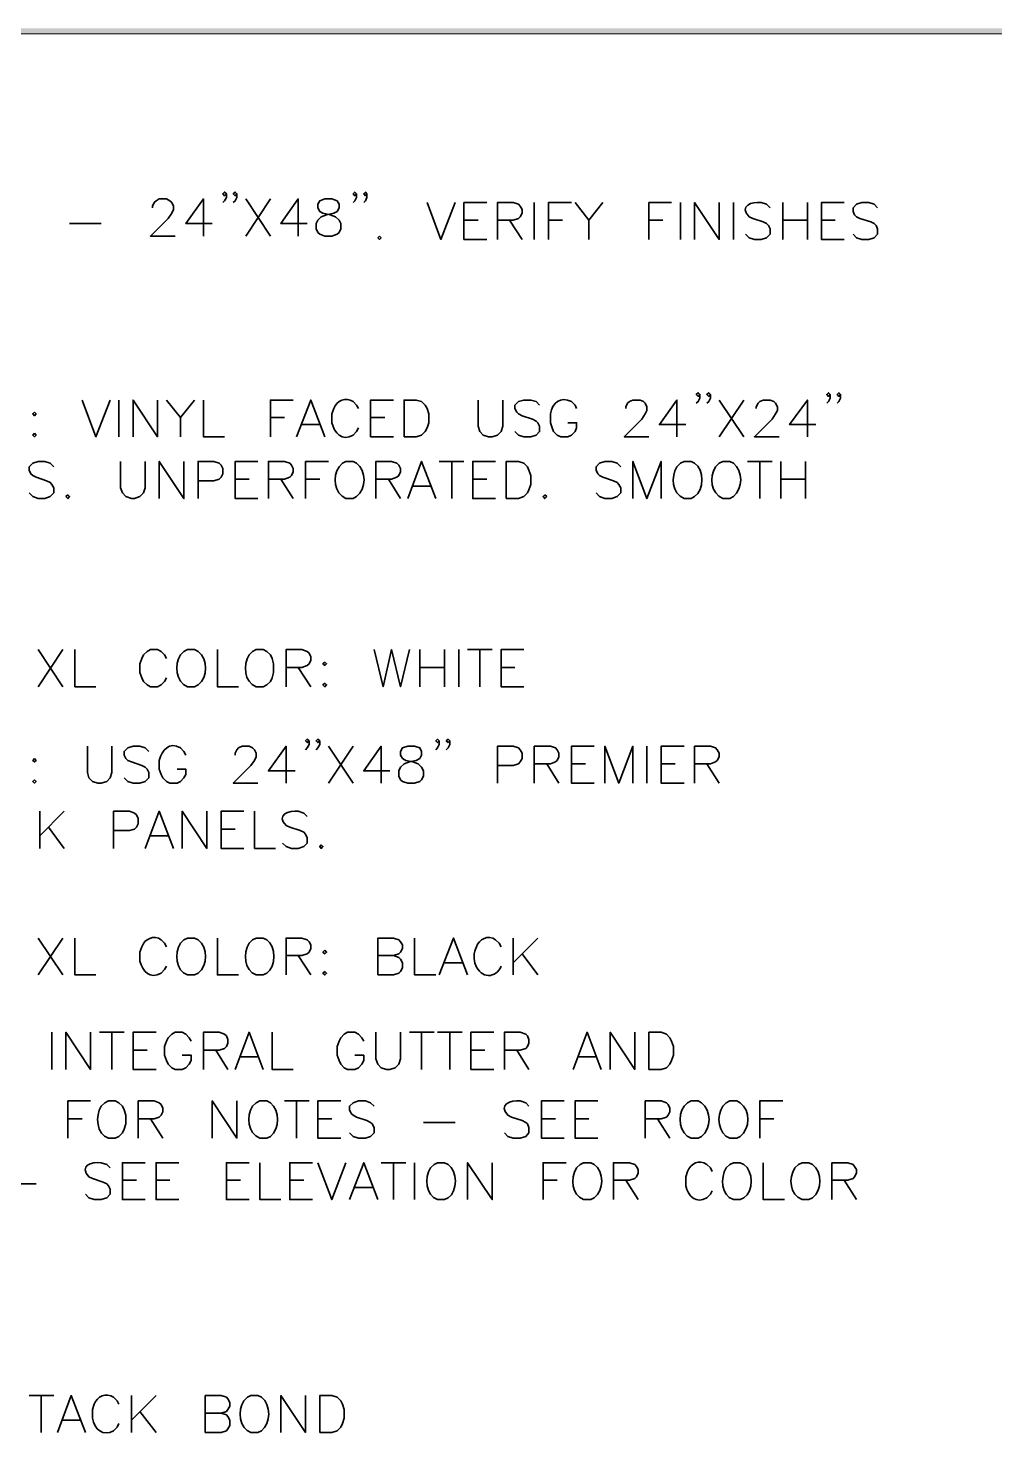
# Model space of a CAD drawing. Header units: inches. Extents: x 5 to 516, y -193 to 129.
# Drawn here: x 471.17 to 484.24, y 69 to 88.06 of the extents above; entities that cross this region are included whole.
import ezdxf

# ---------------------------------------------------------------- set-up
doc = ezdxf.new("R2010")
doc.units = ezdxf.units.IN
doc.header["$MEASUREMENT"] = 0
doc.layers.add('PDF9_Geometry', color=7, linetype='Continuous')
doc.layers.add('PDF9_Solid Fills', color=7, linetype='Continuous')

msp = doc.modelspace()

# ---------------------------------------------------------------- hatches: boundary and pattern name
at = {"layer": 'PDF9_Solid Fills', "transparency": 33554559}
h = msp.add_hatch(color=256, dxfattribs=at)
h.paths.add_polyline_path([(316.0672942, 88.0494451), (316.0806254, 88.0627785), (316.0672942, 88.0627785)])
h.paths.add_polyline_path([(496.1917308, 88.0627785), (496.1295081, 88.0627785), (354.7028537, 88.0627785), (354.7028447, 88.0627785), (316.0806254, 88.0627785), (316.1295142, 88.0494451), (316.1295143, 87.9872229), (316.1295233, 87.9872229), (496.1295089, 88.0494437), (316.1295188, 87.9872215), (496.1295081, 87.9872229), (496.1561756, 87.9916674), (496.1783975, 88.0094451), (496.1917308, 88.0361118), (496.1917311, 88.0494451)])

# ---------------------------------------------------------------- linework, layer by layer
at = {"layer": 'PDF9_Geometry', "lineweight": 0}
msp.add_lwpolyline([(316.1295142, 88.0583387), (316.1295142, 88.0494498), (316.1295142, 87.9872276), (485.4006203, 87.9872276)], dxfattribs=at)
at = {"layer": 'PDF9_Geometry', "lineweight": 35}
for points in [[(473.8495102, 85.8227793), (473.8228435, 85.7961126), (473.8006213, 85.8227793), (473.8228435, 85.8450015), (473.8495102, 85.8227793), (473.8495102, 85.7738904), (473.8228435, 85.7250015), (473.8006213, 85.7027793)], [(473.9917334, 85.8227793), (473.9695112, 85.7961126), (473.9428445, 85.8227793), (473.9695112, 85.8450015), (473.9917334, 85.8227793), (473.9917334, 85.7738904), (473.9695112, 85.7250015), (473.9428445, 85.7027793)], [(475.6095085, 85.8227793), (475.5872863, 85.7961126), (475.5650641, 85.8227793), (475.5872863, 85.8450015), (475.6095085, 85.8227793), (475.6095085, 85.7738904), (475.5872863, 85.7250015), (475.5650641, 85.7027793)], [(475.7517318, 85.8227793), (475.7295095, 85.7961126), (475.7072873, 85.8227793), (475.7295095, 85.8450015), (475.7517318, 85.8227793), (475.7517318, 85.7738904), (475.7295095, 85.7250015), (475.7072873, 85.7027793)], [(472.8495102, 85.6316715), (472.8495102, 85.6538937), (472.8717325, 85.7027826), (472.8983991, 85.7250048), (472.9428436, 85.7516715), (473.0406213, 85.7516715), (473.0850658, 85.7250048), (473.1117324, 85.7027826), (473.1339547, 85.6538937), (473.1339547, 85.6094492), (473.1117324, 85.5605604), (473.0628436, 85.4894492), (472.8228436, 85.2494493), (473.1561769, 85.2494493)], [(473.5384004, 85.2494489), (473.5384004, 85.7516711), (473.3028449, 85.4183378), (473.6584004, 85.4183378)], [(474.111733, 85.7516711), (474.4450663, 85.2494489)], [(474.4450663, 85.7516711), (474.111733, 85.2494489)], [(474.8228423, 85.2494489), (474.8228423, 85.7516711), (474.5872867, 85.4183378), (474.9428423, 85.4183378)], [(476.5650659, 85.7027797), (476.7517325, 85.2050019), (476.9428436, 85.7027797)], [(477.3739525, 85.2050041), (477.0628414, 85.2050041), (477.0628414, 85.7027818), (477.3739525, 85.7027818)], [(477.5161766, 85.2050041), (477.5161766, 85.7027818), (477.72951, 85.7027818), (477.8006211, 85.6805596), (477.8228433, 85.653893), (477.84951, 85.6094485), (477.84951, 85.5605596), (477.8228433, 85.5116707), (477.8006211, 85.4894485), (477.72951, 85.4627819), (477.5161766, 85.4627819)], [(478.0139545, 85.7027797), (478.0139545, 85.2050019)], [(478.2050669, 85.2050041), (478.2050669, 85.7027818), (478.516178, 85.7027818)], [(478.5650658, 85.7027797), (478.7517324, 85.4627797), (478.7517324, 85.2050019)], [(478.9428417, 85.7027797), (478.7517306, 85.4627797)], [(479.5650657, 85.2050041), (479.5650657, 85.7027818), (479.8717323, 85.7027818)], [(479.9917319, 85.7027797), (479.9917319, 85.2050019)], [(480.1828432, 85.2050041), (480.1828432, 85.7027818), (480.5161765, 85.2050041), (480.5161765, 85.7027818)], [(480.7072877, 85.7027797), (480.7072877, 85.2050019)], [(481.2050656, 85.6316715), (481.1561767, 85.6805603), (481.0850656, 85.7027826)], [(481.3739544, 85.7027797), (481.3739544, 85.2050019)], [(481.7072877, 85.7027797), (481.7072877, 85.2050019)], [(482.2050656, 85.2050041), (481.8983989, 85.2050041), (481.8983989, 85.7027818), (482.2050656, 85.7027818)], [(482.6583985, 85.6316715), (482.6095096, 85.6805603), (482.5383985, 85.7027826), (482.4450651, 85.7027826), (482.373954, 85.6805603), (482.3250651, 85.6316715), (482.3250651, 85.5827826), (482.3472874, 85.5383381), (482.373954, 85.5116715), (482.4183985, 85.4894492), (482.5650651, 85.4405604), (482.6095096, 85.4183381), (482.6361762, 85.3916715), (482.6583985, 85.347227), (482.6583985, 85.2761159), (482.6095096, 85.227227), (482.5383985, 85.2050048), (482.4450651, 85.2050048), (482.373954, 85.227227), (482.3250651, 85.2761159)], [(471.7295084, 85.4183378), (472.156175, 85.4183378)], [(477.0628414, 85.4627804), (477.2539525, 85.4627804)], [(477.6806212, 85.4627804), (477.8495101, 85.2050026)], [(478.2050669, 85.4627804), (478.396178, 85.4627804)], [(479.5650657, 85.4627804), (479.7517324, 85.4627804)], [(480.9206211, 85.5116715), (480.96951, 85.4894492), (481.1117322, 85.4405604), (481.1561767, 85.4183381), (481.1828433, 85.3916715), (481.2050656, 85.347227), (481.2050656, 85.2761159), (481.1561767, 85.227227), (481.0850656, 85.2050048), (480.9917322, 85.2050048), (480.9206211, 85.227227), (480.8717322, 85.2761159)], [(481.3739544, 85.4627804), (481.7072877, 85.4627804)], [(481.8983989, 85.4627804), (482.0850656, 85.4627804)], [(480.2539536, 83.1072214), (480.2317314, 83.0805547), (480.2050648, 83.1072214), (480.2317314, 83.1294436), (480.2539536, 83.1072214), (480.2539536, 83.0583325), (480.2317314, 83.0094436), (480.2050648, 82.9872214)], [(480.3961757, 83.1072214), (480.3739535, 83.0805547), (480.3472868, 83.1072214), (480.3739535, 83.1294436), (480.3961757, 83.1072214), (480.3961757, 83.0583325), (480.3739535, 83.0094436), (480.3472868, 82.9872214)], [(482.0139543, 83.1072214), (481.991732, 83.0805547), (481.9695098, 83.1072214), (481.991732, 83.1294436), (482.0139543, 83.1072214), (482.0139543, 83.0583325), (481.991732, 83.0094436), (481.9695098, 82.9872214)], [(482.1561763, 83.1072214), (482.1339541, 83.0805547), (482.1117319, 83.1072214), (482.1339541, 83.1294436), (482.1561763, 83.1072214), (482.1561763, 83.0583325), (482.1339541, 83.0094436), (482.1117319, 82.9872214)], [(471.8983995, 83.0316644), (472.0850661, 82.5338866), (472.2761772, 83.0316644)], [(472.396175, 83.0316644), (472.396175, 82.5338866)], [(472.5872874, 82.5338888), (472.5872874, 83.0316665), (472.9206207, 82.5338888), (472.9206207, 83.0316665)], [(473.0406203, 83.0316644), (473.2317314, 82.7961088), (473.2317314, 82.5338866)], [(473.4183986, 83.0316644), (473.2317319, 82.7961088)], [(473.5384004, 83.0316644), (473.5384004, 82.5338866), (473.8228449, 82.5338866)], [(474.4450663, 82.5338888), (474.4450663, 83.0316665), (474.751733, 83.0316665)], [(474.800621, 82.5338888), (474.9917321, 83.0316665), (475.1828432, 82.5338888)], [(475.3028431, 82.9161135), (475.2761764, 82.8450024), (475.2761764, 82.7250024)], [(475.6361764, 82.9161135), (475.6095097, 82.960558), (475.5650653, 83.0094469)], [(476.111732, 82.5338888), (475.8006209, 82.5338888), (475.8006209, 83.0316665), (476.111732, 83.0316665)], [(477.2539538, 83.0316644), (477.2539538, 82.6761088), (477.276176, 82.6049977), (477.3250649, 82.5561088), (477.396176, 82.5338866), (477.4450649, 82.5338866), (477.516176, 82.5561088), (477.5650649, 82.6049977), (477.5872871, 82.6761088), (477.5872871, 83.0316644)], [(478.085065, 82.9605562), (478.0406205, 83.009445), (477.9695094, 83.0316673), (477.8717316, 83.0316673), (477.8006205, 83.009445), (477.7517316, 82.9605562), (477.7517316, 82.9161117), (477.7783983, 82.8672228), (477.8006205, 82.8450006), (477.8495094, 82.8183339), (477.9917316, 82.7738895), (478.0406205, 82.7472228), (478.0628427, 82.7250006), (478.085065, 82.6761117), (478.085065, 82.6050006), (478.0406205, 82.5561117), (477.9695094, 82.5338895), (477.8717316, 82.5338895), (477.8006205, 82.5561117), (477.7517316, 82.6050006)], [(478.5872871, 82.9161135), (478.5650648, 82.960558), (478.516176, 83.0094469)], [(479.2539537, 82.9161135), (479.2539537, 82.9383357), (479.2761759, 82.9872246), (479.3028426, 83.0094469), (479.347287, 83.0316691), (479.4450648, 83.0316691), (479.4895092, 83.0094469), (479.5161759, 82.9872246), (479.5383981, 82.9383357), (479.5383981, 82.8894469), (479.5161759, 82.8450024), (479.467287, 82.7738913), (479.2317315, 82.5338913), (479.5650648, 82.5338913)], [(479.9428428, 82.5338866), (479.9428428, 83.0316644), (479.7072872, 82.6983311), (480.0628428, 82.6983311)], [(480.5161765, 83.0316644), (480.8495098, 82.5338866)], [(480.8495098, 83.0316644), (480.5161765, 82.5338866)], [(481.0139543, 82.9161135), (481.0139543, 82.9383357), (481.040621, 82.9872246), (481.0628432, 83.0094469), (481.1117321, 83.0316691), (481.2050654, 83.0316691), (481.2539543, 83.0094469), (481.2761765, 82.9872246), (481.3028432, 82.9383357), (481.3028432, 82.8894469), (481.2761765, 82.8450024), (481.2317321, 82.7738913), (480.9917321, 82.5338913), (481.3250654, 82.5338913)], [(481.7072877, 82.5338866), (481.7072877, 83.0316644), (481.4672877, 82.6983311), (481.8228432, 82.6983311)], [(474.4450663, 82.7961139), (474.6361774, 82.7961139)], [(475.8006209, 82.7961139), (475.991732, 82.7961139)], [(478.2317315, 82.8450024), (478.2317315, 82.7250024), (478.2539538, 82.6538913), (478.276176, 82.6050024), (478.3250649, 82.5561135), (478.3739537, 82.5338913), (478.4672871, 82.5338913), (478.516176, 82.5561135), (478.5650648, 82.6050024), (478.5872871, 82.6538913), (478.5872871, 82.7250024), (478.4672871, 82.7250024)], [(474.8717337, 82.6983311), (475.1117337, 82.6983311)], [(475.5650653, 82.5561135), (475.6095097, 82.6050024), (475.6361764, 82.6538913)], [(471.516177, 82.1294473), (471.4672881, 82.1783361), (471.396177, 82.2005584), (471.3028437, 82.2005584), (471.2317326, 82.1783361), (471.1828437, 82.1294473), (471.1828437, 82.0805584), (471.2050659, 82.0316695), (471.2317326, 82.0094473), (471.276177, 81.987225), (471.4183992, 81.9383362), (471.4672881, 81.9161139), (471.4895103, 81.8894473), (471.516177, 81.8450028), (471.516177, 81.7738917), (471.4672881, 81.7250028), (471.396177, 81.6983362), (471.3028437, 81.6983362), (471.2317326, 81.7250028), (471.1828437, 81.7738917)], [(472.4183986, 82.2005555), (472.4183986, 81.8449999), (472.4450653, 81.7738888), (472.4895097, 81.7249999), (472.5650653, 81.6983333), (472.6095097, 81.6983333), (472.6806208, 81.7249999), (472.7295097, 81.7738888), (472.7517319, 81.8449999), (472.7517319, 82.2005555)], [(472.942842, 81.6983311), (472.942842, 82.2005533), (473.2761753, 81.6983311), (473.2761753, 82.2005533)], [(473.4672877, 81.6983311), (473.4672877, 82.2005533), (473.680621, 82.2005533), (473.7517321, 82.1783311), (473.7783988, 82.1516644), (473.800621, 82.10722), (473.800621, 82.0316644), (473.7783988, 81.98722), (473.7517321, 81.9605533), (473.680621, 81.9383311), (473.4672877, 81.9383311)], [(474.2761765, 81.6983311), (473.9695098, 81.6983311), (473.9695098, 82.2005533), (474.2761765, 82.2005533)], [(474.4183985, 81.6983311), (474.4183985, 82.2005533), (474.6361763, 82.2005533), (474.7072874, 82.1783311), (474.7295096, 82.1516644), (474.7517318, 82.10722), (474.7517318, 82.0583311), (474.7295096, 82.0094422), (474.7072874, 81.98722), (474.6361763, 81.9605533), (474.4183985, 81.9605533)], [(474.9206206, 81.6983311), (474.9206206, 82.2005533), (475.2317317, 82.2005533)], [(475.6095098, 82.1783333), (475.5650654, 82.2005555), (475.4672876, 82.2005555), (475.4183987, 82.1783333), (475.3739543, 82.1294444)], [(475.8717337, 81.6983311), (475.8717337, 82.2005533), (476.085067, 82.2005533), (476.1561781, 82.1783311), (476.1828447, 82.1516644), (476.205067, 82.10722), (476.205067, 82.0583311), (476.1828447, 82.0094422), (476.1561781, 81.98722), (476.085067, 81.9605533), (475.8717337, 81.9605533)], [(476.302843, 81.6983311), (476.4895097, 82.2005533), (476.6806208, 81.6983311)], [(476.7295081, 82.2005555), (477.0628414, 82.2005555)], [(476.8983992, 82.2005555), (476.8983992, 81.6983333)], [(477.48951, 81.6983311), (477.1828433, 81.6983311), (477.1828433, 82.2005533), (477.48951, 82.2005533)], [(479.1828432, 82.1294473), (479.1339543, 82.1783361), (479.0628432, 82.2005584), (478.9695099, 82.2005584), (478.8983988, 82.1783361), (478.8495099, 82.1294473), (478.8495099, 82.0805584), (478.8717321, 82.0316695), (478.8983988, 82.0094473), (478.9428432, 81.987225), (479.0850655, 81.9383362), (479.1339543, 81.9161139), (479.1561766, 81.8894473), (479.1828432, 81.8450028), (479.1828432, 81.7738917), (479.1339543, 81.7250028), (479.0628432, 81.6983362), (478.9695099, 81.6983362), (478.8983988, 81.7250028), (478.8495099, 81.7738917)], [(479.3472877, 81.6983311), (479.3472877, 82.2005533), (479.5383989, 81.6983311), (479.72951, 82.2005533), (479.72951, 81.6983311)], [(480.1828433, 82.1783333), (480.1339544, 82.2005555), (480.0406211, 82.2005555), (479.9917322, 82.1783333), (479.9428433, 82.1294444)], [(480.7072879, 82.1783333), (480.658399, 82.2005555), (480.5650656, 82.2005555), (480.5161768, 82.1783333), (480.4672879, 82.1294444)], [(480.898399, 82.2005555), (481.2317323, 82.2005555)], [(481.0628424, 82.2005555), (481.0628424, 81.6983333)], [(481.3472876, 82.2005555), (481.3472876, 81.6983333)], [(481.680621, 82.2005555), (481.680621, 81.6983333)], [(473.9695098, 81.9605562), (474.1561765, 81.9605562)], [(474.5872873, 81.9605562), (474.7517317, 81.698334)], [(474.9206206, 81.9605562), (475.1117317, 81.9605562)], [(476.0406202, 81.9605562), (476.2050646, 81.698334)], [(477.1828433, 81.9605562), (477.3739544, 81.9605562)], [(481.3472876, 81.9605562), (481.680621, 81.9605562)], [(476.3739535, 81.8672222), (476.609509, 81.8672222)], [(475.4672876, 81.6983333), (475.5650654, 81.6983333), (475.6095098, 81.7249999)], [(480.0406211, 81.6983333), (480.1339544, 81.6983333), (480.1828433, 81.7249999)], [(480.5650656, 81.6983333), (480.658399, 81.6983333), (480.7072879, 81.7249999)], [(471.3028433, 79.6538886), (471.6361766, 79.1516664)], [(471.6361766, 79.6538886), (471.3028433, 79.1516664)], [(471.8006211, 79.6538886), (471.8006211, 79.1516664), (472.0850656, 79.1516664)], [(473.0406203, 79.533889), (473.0139537, 79.5827778), (472.9695092, 79.6272223), (472.9206204, 79.6538889), (472.8228426, 79.6538889), (472.7783981, 79.6272223), (472.7295093, 79.5827778), (472.707287, 79.533889), (472.6806204, 79.4627778), (472.6806204, 79.3427779), (472.707287, 79.2716667), (472.7295093, 79.2227779), (472.7783981, 79.1783334), (472.8228426, 79.1516668), (472.9206204, 79.1516668), (472.9695092, 79.1783334), (473.0139537, 79.2227779), (473.0406203, 79.2716667)], [(473.467289, 79.6272219), (473.4184001, 79.6538886), (473.3250668, 79.6538886), (473.2761779, 79.6272219), (473.2317334, 79.5827775)], [(473.7295083, 79.6538886), (473.7295083, 79.1516664), (474.0139527, 79.1516664)], [(474.253954, 79.1516664), (474.3472873, 79.1516664), (474.3961762, 79.1783331), (474.4450651, 79.2227775), (474.4672873, 79.2716664), (474.4895095, 79.3427775), (474.4895095, 79.4627775), (474.4672873, 79.5338886), (474.4450651, 79.5827775), (474.3961762, 79.6272219), (474.3472873, 79.6538886), (474.253954, 79.6538886), (474.2050651, 79.6272219), (474.1561762, 79.5827775)], [(474.6584, 79.1516733), (474.6584, 79.6538955), (474.8717333, 79.6538955), (474.9428445, 79.6272288), (474.9695111, 79.6050066), (474.9917333, 79.5561177), (474.9917333, 79.5116732), (474.9695111, 79.4627844), (474.9428445, 79.4405621), (474.8717333, 79.4138955), (474.6584, 79.4138955)], [(475.8495101, 79.6538886), (475.9695101, 79.1516664), (476.0850656, 79.6538886), (476.2050656, 79.1516664), (476.3250656, 79.6538886)], [(476.4672875, 79.6538886), (476.4672875, 79.1516664)], [(476.8006209, 79.6538886), (476.8006209, 79.1516664)], [(476.9917332, 79.6538886), (476.9917332, 79.1516664)], [(477.1117329, 79.6538886), (477.4450662, 79.6538886)], [(477.2761751, 79.6538886), (477.2761751, 79.1516664)], [(477.8717325, 79.1516733), (477.5650658, 79.1516733), (477.5650658, 79.6538955), (477.8717325, 79.6538955)], [(474.8228423, 79.4138893), (474.9917312, 79.1516671)], [(476.4672875, 79.4138893), (476.8006209, 79.4138893)], [(477.5650658, 79.4138893), (477.7517325, 79.4138893)], [(473.3250668, 79.1516664), (473.4184001, 79.1516664), (473.467289, 79.1783331)], [(471.9695099, 78.3472209), (471.9695099, 77.9916654), (471.9917321, 77.9205543), (472.040621, 77.8716654), (472.1117321, 77.8494432), (472.1561766, 77.8494432), (472.2317321, 77.8716654), (472.2761766, 77.9205543), (472.3028432, 77.9916654), (472.3028432, 78.3472209)], [(472.8006211, 78.2761127), (472.7517322, 78.3250016), (472.6806211, 78.3472238), (472.5872878, 78.3472238), (472.5161767, 78.3250016), (472.4672878, 78.2761127), (472.4672878, 78.2272238), (472.48951, 78.1827794), (472.5161767, 78.1561127), (472.5650655, 78.1338905), (472.7072878, 78.0850016), (472.7517322, 78.0627794), (472.7783989, 78.0361127), (472.8006211, 77.9916683), (472.8006211, 77.9205572), (472.7517322, 77.8716683), (472.6806211, 77.849446), (472.5872878, 77.849446), (472.5161767, 77.8716683), (472.4672878, 77.9205572)], [(473.9695098, 78.2272213), (473.9695098, 78.2538879), (473.991732, 78.2983324), (474.0139543, 78.324999), (474.0628431, 78.3472213), (474.1561765, 78.3472213), (474.2050654, 78.324999), (474.231732, 78.2983324), (474.2539542, 78.2538879), (474.2539542, 78.2049991), (474.231732, 78.1561102), (474.1828431, 78.0849991), (473.9428432, 77.8494435), (474.2761765, 77.8494435)], [(474.6584, 77.8494432), (474.6584, 78.3472209), (474.4184, 78.0138876), (474.7784, 78.0138876)], [(474.9695098, 78.4183382), (474.9428431, 78.3961159), (474.9206209, 78.4183382), (474.9428431, 78.4405604), (474.9695098, 78.4183382), (474.9695098, 78.3694493), (474.9428431, 78.3250048), (474.9206209, 78.2983382)], [(475.111733, 78.4183382), (475.0850663, 78.3961159), (475.0628441, 78.4183382), (475.0850663, 78.4405604), (475.111733, 78.4183382), (475.111733, 78.3694493), (475.0850663, 78.3250048), (475.0628441, 78.2983382)], [(475.2317326, 78.3472209), (475.5650659, 77.8494432)], [(475.5650659, 78.3472209), (475.2317326, 77.8494432)], [(475.9428419, 77.8494432), (475.9428419, 78.3472209), (475.7072863, 78.0138876), (476.0628419, 78.0138876)], [(476.7295081, 78.4183382), (476.7072859, 78.3961159), (476.6806192, 78.4183382), (476.7072859, 78.4405604), (476.7295081, 78.4183382), (476.7295081, 78.3694493), (476.7072859, 78.3250048), (476.6806192, 78.2983382)], [(476.8717336, 78.4183382), (476.8495114, 78.3961159), (476.8228447, 78.4183382), (476.8495114, 78.4405604), (476.8717336, 78.4183382), (476.8717336, 78.3694493), (476.8495114, 78.3250048), (476.8228447, 78.2983382)], [(477.5161766, 77.8494453), (477.5161766, 78.3472231), (477.72951, 78.3472231), (477.8006211, 78.3250009), (477.8228433, 78.2983342), (477.84951, 78.2538897), (477.84951, 78.1827786), (477.8228433, 78.1338898), (477.8006211, 78.1072231), (477.72951, 78.0850009), (477.5161766, 78.0850009)], [(478.0139545, 77.8494453), (478.0139545, 78.3472231), (478.2317323, 78.3472231), (478.3028434, 78.3250009), (478.3250656, 78.2983342), (478.3472878, 78.2538897), (478.3472878, 78.2050009), (478.3250656, 78.156112), (478.3028434, 78.1338898), (478.2317323, 78.1072231), (478.0139545, 78.1072231)], [(478.8228432, 77.8494453), (478.5161766, 77.8494453), (478.5161766, 78.3472231), (478.8228432, 78.3472231)], [(478.9695095, 77.8494453), (478.9695095, 78.3472231), (479.1561762, 77.8494453), (479.3472873, 78.3472231), (479.3472873, 77.8494453)], [(479.5384001, 78.3472209), (479.5384001, 77.8494432)], [(480.0406191, 77.8494453), (479.729508, 77.8494453), (479.729508, 78.3472231), (480.0406191, 78.3472231)], [(480.1828432, 77.8494453), (480.1828432, 78.3472231), (480.3961765, 78.3472231), (480.4672876, 78.3250009), (480.4895098, 78.2983342), (480.5161765, 78.2538897), (480.5161765, 78.2050009), (480.4895098, 78.156112), (480.4672876, 78.1338898), (480.3961765, 78.1072231), (480.1828432, 78.1072231)], [(472.9428432, 78.1561102), (472.9428432, 78.0361102), (472.9695099, 77.9649991), (472.9917321, 77.9205546), (473.040621, 77.8716657), (473.0850654, 77.8494435), (473.1828432, 77.8494435), (473.2317321, 77.8716657), (473.2761765, 77.9205546), (473.3028432, 77.9649991), (473.3028432, 78.0361102), (473.1828432, 78.0361102)], [(473.3028432, 78.2272213), (473.2761765, 78.2761102), (473.2317321, 78.324999)], [(478.1828433, 78.1072216), (478.3472877, 77.8494439)], [(478.5161766, 78.1072216), (478.7072877, 78.1072216)], [(479.729508, 78.1072216), (479.9206191, 78.1072216)], [(480.3472877, 78.1072216), (480.5161766, 77.8494439)], [(471.3250669, 77.4672206), (471.3250669, 76.9649984)], [(471.6584002, 77.4672206), (471.3250669, 77.1338873)], [(472.3250668, 76.9650053), (472.3250668, 77.4672275), (472.5384001, 77.4672275), (472.6095112, 77.4405608), (472.6361779, 77.4183386), (472.6584001, 77.3694497), (472.6584001, 77.2983386), (472.6361779, 77.2538941), (472.6095112, 77.2272275), (472.5384001, 77.2050053), (472.3250668, 77.2050053)], [(472.7517319, 76.9650053), (472.942843, 77.4672275), (473.1339541, 76.9650053)], [(473.253954, 76.9650053), (473.253954, 77.4672275), (473.5872873, 76.9650053), (473.5872873, 77.4672275)], [(474.0850664, 76.9650053), (473.7783997, 76.9650053), (473.7783997, 77.4672275), (474.0850664, 77.4672275)], [(474.2317327, 77.4672206), (474.2317327, 76.9649984), (474.5161771, 76.9649984)], [(474.9428419, 77.3961124), (474.8983975, 77.4405568), (474.8228419, 77.4672235)], [(471.4450665, 77.2538869), (471.6583998, 76.964998)], [(473.7783997, 77.2272213), (473.9695108, 77.2272213)], [(474.6583975, 77.2761124), (474.7072864, 77.2538902), (474.8495086, 77.2050013), (474.8983975, 77.1827791), (474.9206197, 77.1561124), (474.9428419, 77.1072235), (474.9428419, 77.0361124), (474.8983975, 76.991668), (474.8228419, 76.9650013), (474.7295086, 76.9650013), (474.6583975, 76.991668), (474.6095086, 77.0361124)], [(472.8228424, 77.1338873), (473.0628424, 77.1338873)], [(471.3028433, 75.7516716), (471.6361766, 75.2538939)], [(471.6361766, 75.7516716), (471.3028433, 75.2538939)], [(471.8006211, 75.7516716), (471.8006211, 75.2538939), (472.0850656, 75.2538939)], [(473.0406203, 75.631672), (473.0139537, 75.6805609), (472.9695092, 75.7294498)], [(473.467289, 75.7294494), (473.4184001, 75.7516716), (473.3250668, 75.7516716), (473.2761779, 75.7294494), (473.2317334, 75.6805605)], [(473.7295083, 75.7516716), (473.7295083, 75.2538939), (474.0139527, 75.2538939)], [(474.3961762, 75.7294494), (474.3472873, 75.7516716), (474.253954, 75.7516716), (474.2050651, 75.7294494), (474.1561762, 75.6805605)], [(474.6584, 75.253887), (474.6584, 75.7516648), (474.8717333, 75.7516648), (474.9428445, 75.7294425), (474.9695111, 75.7027759), (474.9917333, 75.6583314), (474.9917333, 75.6094426), (474.9695111, 75.5605537), (474.9428445, 75.5383314), (474.8717333, 75.5161092), (474.6584, 75.5161092)], [(475.8983992, 75.253887), (475.8983992, 75.7516648), (476.1117326, 75.7516648), (476.1828437, 75.7294425), (476.2050659, 75.7027759), (476.2317325, 75.6583314), (476.2317325, 75.6094426), (476.2050659, 75.5605537), (476.1828437, 75.5383314), (476.1117326, 75.5161092), (475.8983992, 75.5161092)], [(476.3961748, 75.7516716), (476.3961748, 75.2538939), (476.6806192, 75.2538939)], [(476.7295081, 75.253887), (476.9206192, 75.7516648), (477.1117303, 75.253887)], [(477.5650658, 75.631672), (477.5383991, 75.6805609), (477.4895103, 75.7294498)], [(477.7295081, 75.7516716), (477.7295081, 75.2538939)], [(478.0628414, 75.7516716), (477.7295081, 75.4183383)], [(472.707287, 75.631672), (472.6806204, 75.5605609), (472.6806204, 75.4405609)], [(474.8228423, 75.5161121), (474.9917312, 75.2538899)], [(476.1117329, 75.5161121), (476.182844, 75.4894455), (476.2050662, 75.4672232), (476.2317329, 75.4183343), (476.2317329, 75.3472232), (476.2050662, 75.2983344), (476.182844, 75.2761121), (476.1117329, 75.2538899), (475.8983996, 75.2538899)], [(477.84951, 75.538338), (478.0628433, 75.2538935)], [(472.9695092, 75.2761165), (473.0139537, 75.3250054), (473.0406203, 75.3694498)], [(476.8006209, 75.4183383), (477.0406208, 75.4183383)], [(473.3250668, 75.2538939), (473.4184001, 75.2538939), (473.467289, 75.2761161)], [(474.253954, 75.2538939), (474.3472873, 75.2538939), (474.3961762, 75.2761161)], [(471.4895091, 74.4761093), (471.4895091, 73.9738871)], [(471.6806215, 73.973894), (471.6806215, 74.4761162), (472.0139548, 73.973894), (472.0139548, 74.4761162)], [(472.1339545, 74.4761093), (472.4672878, 74.4761093)], [(472.3028432, 74.4761093), (472.3028432, 73.9738871)], [(472.8983985, 73.973894), (472.5872874, 73.973894), (472.5872874, 74.4761162), (472.8983985, 74.4761162)], [(473.3739537, 74.3561097), (473.347287, 74.4005541), (473.3028426, 74.449443), (473.2539537, 74.4761096), (473.1561759, 74.4761096), (473.1117315, 74.449443), (473.0628426, 74.4005541), (473.0406203, 74.3561097), (473.0139537, 74.2849985), (473.0139537, 74.1649986), (473.0406203, 74.0938874), (473.0628426, 74.0449986), (473.1117315, 73.9961097), (473.1561759, 73.9738875), (473.2539537, 73.9738875), (473.3028426, 73.9961097), (473.347287, 74.0449986), (473.3739537, 74.0938874), (473.3739537, 74.1649986), (473.2539537, 74.1649986)], [(473.5384004, 73.973894), (473.5384004, 74.4761162), (473.7517338, 74.4761162), (473.8228449, 74.4494495), (473.8495115, 74.4272273), (473.8717338, 74.3783384), (473.8717338, 74.3294495), (473.8495115, 74.2850051), (473.8228449, 74.2583384), (473.7517338, 74.2361162), (473.5384004, 74.2361162)], [(473.9695098, 73.973894), (474.1561765, 74.4761162), (474.3472876, 73.973894)], [(474.4672877, 74.4761093), (474.4672877, 73.9738871), (474.7517321, 73.9738871)], [(475.7072869, 74.3561097), (475.6806202, 74.4005541), (475.6361758, 74.449443), (475.5872869, 74.4761096), (475.4895091, 74.4761096), (475.4450647, 74.449443), (475.3961758, 74.4005541), (475.3739535, 74.3561097), (475.3472869, 74.2849985), (475.3472869, 74.1649986), (475.3739535, 74.0938874), (475.3961758, 74.0449986), (475.4450647, 73.9961097), (475.4895091, 73.9738875), (475.5872869, 73.9738875), (475.6361758, 73.9961097), (475.6806202, 74.0449986), (475.7072869, 74.0938874), (475.7072869, 74.1649986), (475.5872869, 74.1649986)], [(475.8717337, 74.4761093), (475.8717337, 74.1161093), (475.8984003, 74.0449982), (475.9428448, 73.9961093), (476.0139559, 73.9738871), (476.0628448, 73.9738871), (476.1339559, 73.9961093), (476.1828447, 74.0449982), (476.205067, 74.1161093), (476.205067, 74.4761093)], [(476.3250666, 74.4761093), (476.6583999, 74.4761093)], [(476.4895089, 74.4761093), (476.4895089, 73.9738871)], [(476.7072868, 74.4761093), (477.0406201, 74.4761093)], [(476.8717336, 74.4761093), (476.8717336, 73.9738871)], [(477.4672866, 73.973894), (477.1561755, 73.973894), (477.1561755, 74.4761162), (477.4672866, 74.4761162)], [(477.6095084, 73.973894), (477.6095084, 74.4761162), (477.8228418, 74.4761162), (477.8983973, 74.4494495), (477.9206195, 74.4272273), (477.9428418, 74.3783384), (477.9428418, 74.3294495), (477.9206195, 74.2850051), (477.8983973, 74.2583384), (477.8228418, 74.2361162), (477.6095084, 74.2361162)], [(478.5384002, 73.973894), (478.7295113, 74.4761162), (478.9206224, 73.973894)], [(479.04062, 73.973894), (479.04062, 74.4761162), (479.3739533, 73.973894), (479.3739533, 74.4761162)], [(472.5872874, 74.23611), (472.7783985, 74.23611)], [(473.707287, 74.23611), (473.8717314, 73.9738878)], [(474.0406203, 74.142776), (474.2761758, 74.142776)], [(477.1561755, 74.23611), (477.3472866, 74.23611)], [(477.7783995, 74.23611), (477.9428439, 73.9738878)], [(478.6095084, 74.142776), (478.8495084, 74.142776)], [(471.7072871, 73.0450022), (471.7072871, 73.5472244), (472.0139537, 73.5472244)], [(472.2539541, 73.0450044), (472.3472874, 73.0450044), (472.3961763, 73.0672266), (472.4450652, 73.1161155), (472.4672874, 73.1650044), (472.4895096, 73.2361155), (472.4895096, 73.3561155), (472.4672874, 73.4272266), (472.4450652, 73.4761155), (472.3961763, 73.5205599), (472.3472874, 73.5472266), (472.2539541, 73.5472266), (472.2050652, 73.5205599), (472.1561763, 73.4761155)], [(472.6584001, 73.0450022), (472.6584001, 73.5472244), (472.8717335, 73.5472244), (472.9428446, 73.5205578), (472.9695112, 73.4983355), (472.9917334, 73.4494467), (472.9917334, 73.4005578), (472.9695112, 73.3561133), (472.9428446, 73.3294467), (472.8717335, 73.3072244), (472.6584001, 73.3072244)], [(473.6584001, 73.0450022), (473.6584001, 73.5472244), (473.9917334, 73.0450022), (473.9917334, 73.5472244)], [(474.4450653, 73.5205599), (474.3961765, 73.5472266), (474.3028431, 73.5472266), (474.2539542, 73.5205599), (474.2050654, 73.4761155)], [(474.6361764, 73.5472266), (474.9695098, 73.5472266)], [(474.800621, 73.5472266), (474.800621, 73.0450044)], [(475.3961762, 73.0450022), (475.0850651, 73.0450022), (475.0850651, 73.5472244), (475.3961762, 73.5472244)], [(475.8495101, 73.4761093), (475.8006212, 73.5205538), (475.7295101, 73.5472204), (475.6361768, 73.5472204), (475.5650656, 73.5205538), (475.5161768, 73.4761093), (475.5161768, 73.4272205), (475.538399, 73.3783316), (475.5650656, 73.3561093), (475.6095101, 73.3294427), (475.7517323, 73.2849982), (475.8006212, 73.2583316), (475.8228434, 73.2361094), (475.8495101, 73.1872205), (475.8495101, 73.1161094), (475.8006212, 73.0672205), (475.7295101, 73.0449983), (475.6361768, 73.0449983), (475.5650656, 73.0672205), (475.5161768, 73.1161094)], [(477.9428418, 73.4761093), (477.8983973, 73.5205538), (477.8228418, 73.5472204)], [(478.4183995, 73.0450022), (478.1117328, 73.0450022), (478.1117328, 73.5472244), (478.4183995, 73.5472244)], [(478.8717324, 73.0450022), (478.5650658, 73.0450022), (478.5650658, 73.5472244), (478.8717324, 73.5472244)], [(479.5161765, 73.0450022), (479.5161765, 73.5472244), (479.7295099, 73.5472244), (479.800621, 73.5205578), (479.8228432, 73.4983355), (479.8495099, 73.4494467), (479.8495099, 73.4005578), (479.8228432, 73.3561133), (479.800621, 73.3294467), (479.7295099, 73.3072244), (479.5161765, 73.3072244)], [(480.2761762, 73.5205599), (480.2317318, 73.5472266), (480.133954, 73.5472266), (480.0850651, 73.5205599), (480.0406207, 73.4761155)], [(480.8006208, 73.5205599), (480.7517319, 73.5472266), (480.6583986, 73.5472266), (480.6095097, 73.5205599), (480.5650652, 73.4761155)], [(481.0628424, 73.0450022), (481.0628424, 73.5472244), (481.3739534, 73.5472244)], [(471.7072871, 73.3072273), (471.8983982, 73.3072273)], [(472.8228424, 73.3072273), (472.9917313, 73.0450051)], [(475.0850651, 73.3072273), (475.2761762, 73.3072273)], [(476.5161767, 73.2583359), (476.9428433, 73.2583359)], [(477.6583973, 73.3561093), (477.7072862, 73.3294427), (477.8495084, 73.2849982), (477.8983973, 73.2583316), (477.9206195, 73.2361094), (477.9428418, 73.1872205), (477.9428418, 73.1161094), (477.8983973, 73.0672205), (477.8228418, 73.0449983), (477.7295084, 73.0449983), (477.6583973, 73.0672205), (477.6095084, 73.1161094)], [(478.1117328, 73.3072273), (478.3028439, 73.3072273)], [(478.5650658, 73.3072273), (478.7517324, 73.3072273)], [(479.6806211, 73.3072273), (479.8495099, 73.0450051)], [(481.0628424, 73.3072273), (481.2539535, 73.3072273)], [(474.3028431, 73.0450044), (474.3961765, 73.0450044), (474.4450653, 73.0672266)], [(480.133954, 73.0450044), (480.2317318, 73.0450044), (480.2761762, 73.0672266)], [(480.6583986, 73.0450044), (480.7517319, 73.0450044), (480.8006208, 73.0672266)], [(472.2761754, 72.6405607), (472.231731, 72.6894496), (472.1561754, 72.7116718)], [(472.7517331, 72.2138933), (472.4450664, 72.2138933), (472.4450664, 72.7116711), (472.7517331, 72.7116711)], [(473.205066, 72.2138933), (472.8983994, 72.2138933), (472.8983994, 72.7116711), (473.205066, 72.7116711)], [(474.1561768, 72.2138933), (473.8495102, 72.2138933), (473.8495102, 72.7116711), (474.1561768, 72.7116711)], [(474.3028431, 72.7116689), (474.3028431, 72.2138912), (474.5872876, 72.2138912)], [(475.0139536, 72.2138933), (474.7072869, 72.2138933), (474.7072869, 72.7116711), (475.0139536, 72.7116711)], [(475.0850651, 72.7116689), (475.2761762, 72.2138912), (475.4672873, 72.7116689)], [(475.5161768, 72.2138933), (475.7072879, 72.7116711), (475.898399, 72.2138933)], [(475.9428419, 72.7116689), (476.2761752, 72.7116689)], [(476.1117329, 72.7116689), (476.1117329, 72.2138912)], [(476.3961748, 72.7116689), (476.3961748, 72.2138912)], [(476.849509, 72.6894467), (476.8006201, 72.7116689), (476.7072868, 72.7116689), (476.6583979, 72.6894467), (476.609509, 72.6405578)], [(477.1117329, 72.2138933), (477.1117329, 72.7116711), (477.4450662, 72.2138933), (477.4450662, 72.7116711)], [(478.1339541, 72.2138933), (478.1339541, 72.7116711), (478.4450652, 72.7116711)], [(478.8228433, 72.6894467), (478.7783989, 72.7116689), (478.6806211, 72.7116689), (478.6361767, 72.6894467), (478.5872878, 72.6405578)], [(479.0850649, 72.2138933), (479.0850649, 72.7116711), (479.3028427, 72.7116711), (479.3739538, 72.6894489), (479.396176, 72.6627822), (479.4183982, 72.6183378), (479.4183982, 72.5694489), (479.396176, 72.52056), (479.3739538, 72.4983378), (479.3028427, 72.4761155), (479.0850649, 72.4761155)], [(480.4183982, 72.5916693), (480.3961759, 72.6405582), (480.3472871, 72.6894471)], [(480.8495099, 72.6894467), (480.800621, 72.7116689), (480.7072877, 72.7116689), (480.6583988, 72.6894467), (480.6095099, 72.6405578)], [(481.1117315, 72.7116689), (481.1117315, 72.2138912), (481.3961759, 72.2138912)], [(481.7783983, 72.6894467), (481.7295094, 72.7116689), (481.6361761, 72.7116689), (481.5872872, 72.6894467), (481.5383983, 72.6405578)], [(482.040621, 72.2138933), (482.040621, 72.7116711), (482.2539543, 72.7116711), (482.3250654, 72.6894489), (482.3472876, 72.6627822), (482.3739543, 72.6183378), (482.3739543, 72.5694489), (482.3472876, 72.52056), (482.3250654, 72.4983378), (482.2539543, 72.4761155), (482.040621, 72.4761155)], [(470.8495103, 72.427227), (471.276177, 72.427227)], [(471.991731, 72.5205607), (472.0406199, 72.4983385), (472.1828421, 72.4494496), (472.231731, 72.4272274), (472.2539532, 72.4005607), (472.2761754, 72.3561163), (472.2761754, 72.2850052), (472.231731, 72.2361163), (472.1561754, 72.2138941), (472.0628421, 72.2138941), (471.991731, 72.2361163), (471.9428421, 72.2850052)], [(472.4450664, 72.4761094), (472.6361776, 72.4761094)], [(472.8983994, 72.4761094), (473.0850661, 72.4761094)], [(473.8495102, 72.4761094), (474.0406213, 72.4761094)], [(474.7072869, 72.4761094), (474.898398, 72.4761094)], [(478.1339541, 72.4761094), (478.3250652, 72.4761094)], [(479.2539537, 72.4761094), (479.4183981, 72.2138872)], [(480.0850649, 72.5916693), (480.0628426, 72.5205582), (480.0628426, 72.4005582)], [(482.2050655, 72.4761094), (482.3739544, 72.2138872)], [(475.5872872, 72.3783356), (475.8228428, 72.3783356)], [(476.7072868, 72.2138912), (476.8006201, 72.2138912), (476.849509, 72.2361134)], [(478.6806211, 72.2138912), (478.7783989, 72.2138912), (478.8228433, 72.2361134)], [(480.3472871, 72.2361137), (480.3961759, 72.2850026), (480.4183982, 72.3294471)], [(480.7072877, 72.2138912), (480.800621, 72.2138912), (480.8495099, 72.2361134)], [(481.6361761, 72.2138912), (481.7295094, 72.2138912), (481.7783983, 72.2361134)], [(471.1828437, 69.5605551), (471.516177, 69.5605551)], [(471.3472882, 69.5605551), (471.3472882, 69.0627773)], [(471.5650661, 69.0627795), (471.7517328, 69.5605573), (471.9428439, 69.0627795)], [(472.0628417, 69.4450042), (472.0406195, 69.3738931), (472.0406195, 69.2538931)], [(472.396175, 69.4450042), (472.3739528, 69.4894487), (472.3250639, 69.5383376)], [(472.5650661, 69.5605551), (472.5650661, 69.0627773)], [(472.8983994, 69.5605551), (472.5650661, 69.2272218)], [(473.565066, 69.0627795), (473.565066, 69.5605573), (473.7783993, 69.5605573), (473.8495105, 69.538335), (473.8717327, 69.5161128), (473.8983993, 69.4672239), (473.8983993, 69.418335), (473.8717327, 69.3738906), (473.8495105, 69.3472239), (473.7783993, 69.3250017), (473.565066, 69.3250017)], [(474.3250657, 69.5383329), (474.2761768, 69.5605551), (474.1828435, 69.5605551), (474.1339546, 69.5383329), (474.0850657, 69.489444)], [(474.5872873, 69.0627795), (474.5872873, 69.5605573), (474.9206206, 69.0627795), (474.9206206, 69.5605573)], [(471.6361766, 69.2272218), (471.8717322, 69.2272218)], [(472.6806214, 69.3472214), (472.8983992, 69.062777)], [(473.7783997, 69.3250046), (473.8495108, 69.3027824), (473.871733, 69.2761157), (473.8983997, 69.2272268), (473.8983997, 69.1561157), (473.871733, 69.1116713), (473.8495108, 69.0850046), (473.7783997, 69.0627824), (473.5650664, 69.0627824)], [(472.3250639, 69.0850043), (472.3739528, 69.1338931), (472.396175, 69.182782)], [(474.1828435, 69.0627773), (474.2761768, 69.0627773), (474.3250657, 69.0849996)]]:
    msp.add_lwpolyline(points, dxfattribs=at)
for points in [[(475.1828434, 85.7516711), (475.1117323, 85.7250044), (475.0850657, 85.68056), (475.0850657, 85.6316711), (475.1117323, 85.5827822), (475.1561768, 85.56056), (475.2539546, 85.5383378), (475.3250657, 85.5116711), (475.3739545, 85.4627822), (475.3961768, 85.4183378), (475.3961768, 85.3472267), (475.3739545, 85.2983378), (475.3472879, 85.2761156), (475.2761768, 85.2494489), (475.1828434, 85.2494489), (475.1117323, 85.2761156), (475.0850657, 85.2983378), (475.0628435, 85.3472267), (475.0628435, 85.4183378), (475.0850657, 85.4627822), (475.1339546, 85.5116711), (475.2050657, 85.5383378), (475.3028434, 85.56056), (475.3472879, 85.5827822), (475.3739545, 85.6316711), (475.3739545, 85.68056), (475.3472879, 85.7250044), (475.2761768, 85.7516711)], [(475.9206205, 85.2494467), (475.8983983, 85.2272245), (475.9206205, 85.2050023), (475.9428428, 85.2272245)], [(476.2539539, 82.5338888), (476.2539539, 83.0316665), (476.4183983, 83.0316665), (476.4895094, 83.0094443), (476.5383983, 82.9605554), (476.565065, 82.916111), (476.5872872, 82.8449999), (476.5872872, 82.7249999), (476.565065, 82.6538888), (476.5383983, 82.6049999), (476.4895094, 82.556111), (476.4183983, 82.5338888)], [(471.2539541, 82.8672221), (471.2317319, 82.8449999), (471.2539541, 82.8183332), (471.2761764, 82.8449999)], [(471.2539541, 82.5827802), (471.2317319, 82.5561135), (471.2539541, 82.5338913), (471.2761764, 82.5561135)], [(477.6361763, 81.6983311), (477.6361763, 82.2005533), (477.8006207, 82.2005533), (477.8717318, 82.1783311), (477.9206207, 82.1294422), (477.9428429, 82.0805533), (477.9695096, 82.0094422), (477.9695096, 81.8894422), (477.9428429, 81.8183311), (477.9206207, 81.7738867), (477.8717318, 81.7249978), (477.8006207, 81.6983311)], [(471.7072871, 81.7472225), (471.6806204, 81.7250003), (471.7072871, 81.6983336), (471.7295093, 81.7250003)], [(478.1561754, 81.7472225), (478.1339532, 81.7250003), (478.1561754, 81.6983336), (478.1828421, 81.7250003)], [(475.1828434, 79.4850066), (475.1561768, 79.4627844), (475.1828434, 79.4405621), (475.2050657, 79.4627844)], [(475.1828434, 79.2005556), (475.1561768, 79.1783334), (475.1828434, 79.1516668), (475.2050657, 79.1783334)], [(476.302843, 78.3472209), (476.2317319, 78.3249987), (476.2050652, 78.2761098), (476.2050652, 78.2272209), (476.2317319, 78.1827765), (476.2761764, 78.1561098), (476.3739541, 78.1338876), (476.4450652, 78.1072209), (476.4895097, 78.0627765), (476.5161763, 78.0138876), (476.5161763, 77.9427765), (476.4895097, 77.8938876), (476.4672875, 77.8716654), (476.3961763, 77.8494432), (476.302843, 77.8494432), (476.2317319, 77.8716654), (476.2050652, 77.8938876), (476.182843, 77.9427765), (476.182843, 78.0138876), (476.2050652, 78.0627765), (476.2539541, 78.1072209), (476.3250652, 78.1338876), (476.4183986, 78.1561098), (476.4672875, 78.1827765), (476.4895097, 78.2272209), (476.4895097, 78.2761098), (476.4672875, 78.3249987), (476.3961763, 78.3472209)], [(471.2539541, 78.1827786), (471.2317319, 78.156112), (471.2539541, 78.1338898), (471.2761764, 78.156112)], [(471.2539541, 77.893888), (471.2317319, 77.8716657), (471.2539541, 77.8494435), (471.2761764, 77.8716657)], [(475.1339543, 77.0138876), (475.1117321, 76.9916654), (475.1339543, 76.9649988), (475.1561765, 76.9916654)], [(475.1828434, 75.5872203), (475.1561768, 75.5605537), (475.1828434, 75.5383314), (475.2050657, 75.5605537)], [(475.1828434, 75.2983387), (475.1561768, 75.2761165), (475.1828434, 75.2538943), (475.2050657, 75.2761165)], [(479.5650657, 73.973894), (479.5650657, 74.4761162), (479.7295101, 74.4761162), (479.8006212, 74.4494495), (479.8495101, 74.4005606), (479.8717323, 74.3561162), (479.898399, 74.2850051), (479.898399, 74.1650051), (479.8717323, 74.093894), (479.8495101, 74.0450051), (479.8006212, 73.9961162), (479.7295101, 73.973894)], [(475.111733, 69.0627795), (475.111733, 69.5605573), (475.2761774, 69.5605573), (475.3472885, 69.538335), (475.3961774, 69.4894461), (475.4183996, 69.4450017), (475.4450663, 69.3738906), (475.4450663, 69.2538906), (475.4183996, 69.1827795), (475.3961774, 69.1338906), (475.3472885, 69.0850017), (475.2761774, 69.0627795)]]:
    msp.add_lwpolyline(points, close=True, dxfattribs=at)
msp.add_ellipse((477.3944142, 75.4922289), major_axis=(-0.0101996, 0.246841), ratio=0.787008139, start_param=0.9382186721, end_param=4.1594938433, dxfattribs=at)
for points in [[(481.0850656, 85.7027826), (480.9565471, 85.7221159), (480.77751, 85.6563381), (480.9206211, 85.5116715)], [(475.5650653, 83.0094469), (475.461732, 83.0747802), (475.3425468, 83.0261135), (475.3028431, 82.9161135)], [(478.516176, 83.0094469), (478.37425, 83.0910765), (478.2558056, 82.9898913), (478.2317315, 82.8450024)], [(475.2761764, 82.7250024), (475.3118801, 82.5814469), (475.409806, 82.4706321), (475.5650653, 82.5561135)], [(475.6095098, 81.7249999), (475.7489172, 81.8353703), (475.7429172, 82.0694444), (475.6095098, 82.1783333)], [(480.1828433, 81.7249999), (480.3150655, 81.8184814), (480.3114359, 82.0844073), (480.1828433, 82.1783333)], [(480.7072879, 81.7249999), (480.8416582, 81.8378888), (480.8365471, 82.0661851), (480.7072879, 82.1783333)], [(475.3739543, 82.1294444), (475.2792876, 81.9953703), (475.3088432, 81.7632222), (475.4672876, 81.6983333)], [(479.9428433, 82.1294444), (479.8612878, 81.9927777), (479.874473, 81.7644814), (480.0406211, 81.6983333)], [(480.4672879, 82.1294444), (480.3728434, 81.9793703), (480.4044731, 81.7675925), (480.5650656, 81.6983333)], [(473.2317334, 79.5827775), (473.1386964, 79.4527775), (473.1645483, 79.2125553), (473.3250668, 79.1516664)], [(473.467289, 79.1783331), (473.6037334, 79.2785553), (473.6037334, 79.5269997), (473.467289, 79.6272219)], [(474.1561762, 79.5827775), (474.0752132, 79.4491479), (474.0876577, 79.2117405), (474.253954, 79.1516664)], [(473.2317321, 78.324999), (473.0764728, 78.4104805), (472.9785469, 78.2996657), (472.9428432, 78.1561102)], [(474.8228419, 77.4672235), (474.7006938, 77.488705), (474.5119531, 77.4110753), (474.6583975, 77.2761124)], [(472.9695092, 75.7294498), (472.8672129, 75.7952276), (472.7409167, 75.7450053), (472.707287, 75.631672)], [(473.2317334, 75.6805605), (473.137289, 75.5527087), (473.1679557, 75.3038198), (473.3250668, 75.2538939)], [(473.467289, 75.2761161), (473.6066964, 75.3864865), (473.6007705, 75.6205605), (473.467289, 75.7294494)], [(474.1561762, 75.6805605), (474.0761021, 75.5522642), (474.086991, 75.3067087), (474.253954, 75.2538939)], [(474.3961762, 75.2761161), (474.5283984, 75.3695976), (474.5247688, 75.6355235), (474.3961762, 75.7294494)], [(477.4895103, 75.7294498), (477.3921029, 75.7984127), (477.2623251, 75.7403387), (477.2317325, 75.631672)], [(472.6806204, 75.4405609), (472.7154352, 75.2998943), (472.8193611, 75.1910794), (472.9695092, 75.2761165)], [(472.1561763, 73.4761155), (472.0729171, 73.346634), (472.0937319, 73.0904859), (472.2539541, 73.0450044)], [(474.2050654, 73.4761155), (474.1161765, 73.3418933), (474.135732, 73.1060414), (474.3028431, 73.0450044)], [(474.4450653, 73.0672266), (474.5743246, 73.1748562), (474.5781024, 73.4181896), (474.4450653, 73.5205599)], [(477.8228418, 73.5472204), (477.7006936, 73.5687019), (477.5119529, 73.4910723), (477.6583973, 73.3561093)], [(480.0406207, 73.4761155), (479.9455096, 73.3507822), (479.9794355, 73.0914488), (480.133954, 73.0450044)], [(480.2761762, 73.0672266), (480.4096577, 73.1744859), (480.4153614, 73.4162636), (480.2761762, 73.5205599)], [(480.5650652, 73.4761155), (480.4699541, 73.3508562), (480.503806, 73.0914488), (480.6583986, 73.0450044)], [(480.8006208, 73.0672266), (480.9341023, 73.1744859), (480.939806, 73.4162636), (480.8006208, 73.5205599)], [(472.1561754, 72.7116718), (472.0276569, 72.7310051), (471.8486199, 72.6651533), (471.991731, 72.5205607)], [(476.609509, 72.6405578), (476.529435, 72.5122615), (476.5403239, 72.266706), (476.7072868, 72.2138912)], [(476.849509, 72.2361134), (476.9817312, 72.3296689), (476.9781016, 72.5955208), (476.849509, 72.6894467)], [(478.5872878, 72.6405578), (478.4938063, 72.4952986), (478.5246952, 72.2767801), (478.6806211, 72.2138912)], [(478.8228433, 72.2361134), (478.9629915, 72.3365578), (478.9574359, 72.5902615), (478.8228433, 72.6894467)], [(480.3472871, 72.6894471), (480.2423241, 72.7578915), (480.1281019, 72.7039656), (480.0850649, 72.5916693)], [(480.6095099, 72.6405578), (480.5294359, 72.5122615), (480.5403248, 72.266706), (480.7072877, 72.2138912)], [(480.8495099, 72.2361134), (480.9817321, 72.3296689), (480.9781025, 72.5955208), (480.8495099, 72.6894467)], [(481.5383983, 72.6405578), (481.4495094, 72.5064837), (481.4685464, 72.2738171), (481.6361761, 72.2138912)], [(481.7783983, 72.2361134), (481.9126946, 72.3490023), (481.9076575, 72.5772986), (481.7783983, 72.6894467)], [(480.0628426, 72.4005582), (480.0873612, 72.2636693), (480.207213, 72.148336), (480.3472871, 72.2361137)], [(472.3250639, 69.5383376), (472.2252862, 69.6021894), (472.1006936, 69.554782), (472.0628417, 69.4450042)], [(474.0850657, 69.489444), (473.999288, 69.3661847), (474.0255842, 69.1050736), (474.1828435, 69.0627773)], [(474.3250657, 69.0849996), (474.4536583, 69.1789255), (474.4572879, 69.4447773), (474.3250657, 69.5383329)], [(472.0406195, 69.2538931), (472.0658788, 69.1051524), (472.1784713, 69.0031524), (472.3250639, 69.0850043)]]:
    msp.add_open_spline(points, degree=3, dxfattribs=at)

doc.saveas('drawing.dxf')
